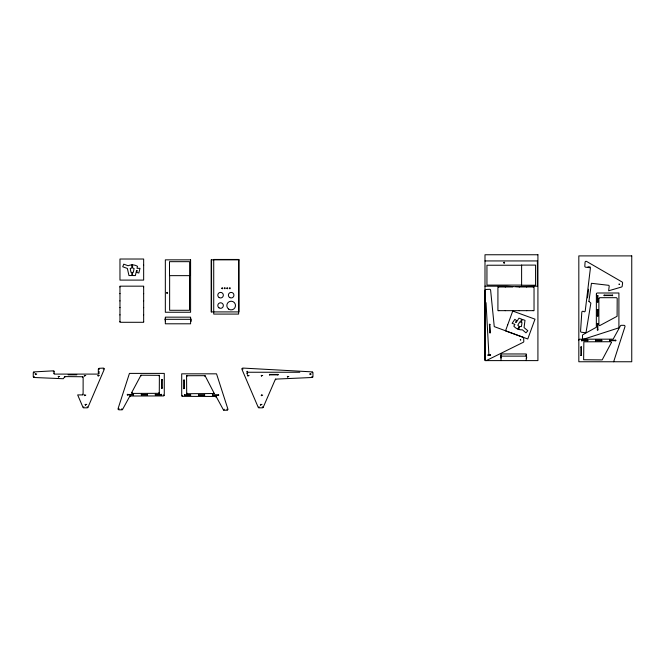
<?xml version="1.0" encoding="UTF-8"?>
<svg xmlns="http://www.w3.org/2000/svg" width="665" height="665" viewBox="0 0 665 665"><rect width="100%" height="100%" fill="white"/><g stroke="black" fill="none" stroke-linecap="round" stroke-linejoin="round"><path stroke-width="1" d="M190.589 318.419L190.589 317.155L165.336 317.155L165.336 323.797L190.589 323.797L190.589 321.02M183.823 388.701L183.823 380.006M184.272 388.526L184.272 380.181M501.003 360.605L501.003 355.052M597.403 329.915L597.403 323.739M597.403 315.925L597.403 309.749M597.403 301.943L597.403 295.767M597.852 329.915L597.852 323.739M597.852 315.925L597.852 309.749M597.852 301.943L597.852 295.767M587.544 297.87L588.583 289.233M613.654 361.752L624.967 326.69A1.039 1.039 0 0 0 623.978 325.326L621.351 325.326A1.039 1.039 0 0 0 620.428 325.883L613.155 339.158L579.863 339.208A1.039 1.039 0 0 0 578.824 340.256M507.644 325.019L505.516 330.846L527.769 338.975L535.001 319.167L512.748 311.045L507.586 325.185M517.944 329.158L519.008 326.257L517.769 325.227L519.789 321.852L520.512 322.118L521.609 319.125L518.966 318.161L516.148 322.508L515.491 322.267L516.605 320.621L514.851 319.341L512.133 323.348L514.934 324.37L513.796 326.116A10.108 10.108 0 0 0 522.416 329.84L525.982 332.849L527.835 330.746L524.053 327.571L524.984 320.355L522.341 319.391L521.252 322.384L522.008 322.666L521.393 326.557L519.739 326.532L518.683 329.416M186.574 375.767L186.69 393.73L214.28 393.514L205.044 375.667L186.616 375.725L187.081 376.232M214.28 393.514L213.681 393.156M204.637 376.232L205.044 375.667M215.768 397.055L216.125 396.465L223.315 409.698A1.039 1.039 0 0 0 224.23 410.247L226.856 410.247A1.039 1.039 0 0 0 227.846 408.892L216.532 373.83L181.703 373.83L181.703 395.326A1.039 1.039 0 0 0 182.742 396.365L216.125 396.465M223.698 410.097L224.23 409.208M83.3 407.662L83.873 406.797M258.544 407.653L259.117 406.789M186.682 393.722L187.081 393.156M53.233 371.876L53.94 371.112M103.216 369.133L103.923 368.368M82.435 377.296L82.917 376.781L83.133 377.238L83.108 394.42L82.543 394.91L77.664 394.919L82.926 407.204A1.031 1.031 0 0 0 83.873 407.828L87.073 407.828A1.031 1.031 0 0 0 88.021 407.204L104.164 369.532A1.031 1.031 0 0 0 103.158 368.102L99.301 368.31A1.031 1.031 0 0 0 98.32 369.341L98.32 374.096L54.563 374.096L53.865 373.489L54.214 372.192A1.031 1.031 0 0 0 53.175 370.846L34.223 371.885A1.031 1.031 0 0 0 33.25 372.915L33.25 376.465A1.031 1.031 0 0 0 34.239 377.496L63.308 378.734L64.829 376.59L82.876 376.747M158.893 375.808L159.384 375.318L159.284 393.306L158.893 392.724M182.011 396.057L182.742 395.326M311.902 372.907L312.641 372.167M33.533 377.188L34.281 376.465M118.279 409.391L119.118 408.776M35.644 374.187L36.725 373.971M58.562 376.673L59.634 376.465M84.713 375.659L85.785 375.442M98.279 375.625L99.359 375.409M84.713 395.268L85.785 395.06M85.694 404.553L85.253 404.835L86.749 404.32M248.037 375.625L249.109 375.409M261.603 375.659L262.683 375.442M261.603 395.268L262.683 395.06M287.754 376.673L288.834 376.465M260.913 404.528L260.522 404.869L261.993 404.32M275.418 379.15L263.265 407.196A1.039 1.039 0 0 1 262.309 407.828L259.117 407.828A1.039 1.039 0 0 1 258.161 407.196L242.018 369.532A1.039 1.039 0 0 1 243.033 368.078L311.96 371.868A1.039 1.039 0 0 1 312.949 372.907L312.949 376.457A1.039 1.039 0 0 1 311.952 377.496L275.468 379.125L275.792 379.732M159.4 375.334L140.98 375.218L131.603 392.749L132.293 393.422L159.243 393.331M53.981 373.788L54.563 373.389M131.695 393.082L132.293 392.724M129.899 396.016L122.668 409.274A1.039 1.039 0 0 1 121.745 409.823L119.118 409.823A1.039 1.039 0 0 1 118.129 408.46L129.442 373.398L164.272 373.398L164.272 394.902A1.039 1.039 0 0 1 163.233 395.941L129.899 396.016L130.207 396.631M489.407 324.395L490.03 324.354M489.856 332.724L490.487 332.691M487.994 354.877L490.604 354.736M488.019 355.334L490.629 355.185M484.993 260.938L537.395 260.938L537.395 286.183L515.707 286.573M143.657 265.044L143.657 280.098L119.966 280.098L119.966 259.018L143.657 259.018L143.657 265.219M521.609 265.102L535.574 265.102L535.574 285.235L521.609 285.235M484.993 286.183L506.68 286.183L519.407 286.964M119.966 286.815L119.966 293.672M143.657 286.815L143.657 293.672M498.742 286.964L497.919 286.964L497.919 310.655L498.742 310.655M505.242 286.964L512.723 286.964M519.232 286.964L526.713 286.964M533.214 286.964L534.037 286.964L534.037 310.655L533.214 310.655M604.036 295.119L612.731 295.119M604.211 295.568L612.556 295.568M597.228 295.767L598.026 295.767M119.966 300.804L119.966 307.654M143.657 300.804L143.657 307.654M597.228 301.943L598.026 301.943M597.228 309.749L598.026 309.749M505.242 310.655L512.723 310.655M519.232 310.655L526.713 310.655M119.966 314.786L119.966 321.644M143.657 314.786L143.657 321.644M597.228 315.925L598.026 315.925M165.336 318.244L165.336 321.195M164.945 319.316L190.98 319.316M597.228 323.739L598.026 323.739M597.228 329.915L598.026 329.915M581.592 340.247L587.769 340.247M595.574 340.247L601.75 340.247M609.564 340.247L615.74 340.247M581.592 340.696L587.769 340.696M595.574 340.696L601.75 340.696M609.564 340.696L615.74 340.696M580.944 347.055L581.567 347.055M580.944 355.401L581.567 355.401M500.612 356.124L526.638 356.124M247.081 371.511L247.538 371.511M247.463 372.25L299.782 372.25M247.081 373.78L247.538 373.78M309.466 373.971L310.538 374.187M35.195 374.254L35.977 374.254M310.214 374.254L310.996 374.254M269.383 374.42L278.078 374.42M68.113 374.819L76.808 374.819M269.558 374.869L277.904 374.869M84.255 375.725L85.037 375.725M97.83 375.692L98.611 375.692M247.579 375.692L248.361 375.692M261.146 375.725L261.927 375.725M58.104 376.739L58.886 376.739M287.305 376.739L288.086 376.739M161.529 379.748L162.16 379.748M183.823 380.181L184.446 380.181M161.529 388.102L162.16 388.102M183.823 388.526L184.446 388.526M127.364 394.461L133.54 394.461M141.346 394.461L147.522 394.461M155.336 394.461L161.512 394.461M184.471 394.885L190.647 394.885M198.453 394.885L204.629 394.885M212.443 394.885L218.619 394.885M127.364 394.91L133.54 394.91M141.346 394.91L147.522 394.91M155.336 394.91L161.512 394.91M84.255 395.334L85.037 395.334M184.471 395.334L190.647 395.334M198.453 395.334L204.629 395.334M212.443 395.334L218.619 395.334M261.146 395.334L261.927 395.334M85.078 404.694L85.86 404.694M260.323 404.694L261.104 404.694M587.968 266.765L590.237 266.973M226.856 409.208L227.696 409.815M311.902 376.457L312.658 377.18M242.226 368.402L242.974 369.125M262.309 406.789L263.049 407.52M163.233 394.894L163.972 395.633M98.62 368.601L99.351 369.341M87.073 406.797L87.805 407.529M33.549 372.176L34.281 372.915M82.435 394.212L82.842 394.777M140.98 375.21L141.337 375.808M121.745 408.776L122.285 409.673M64.522 376.698L64.879 377.296M489.856 324.37L490.313 332.7M489.39 324.221L489.872 332.899M490.429 354.744L490.454 355.201M486.04 302.666L488.9 354.902M488.16 354.869L488.185 355.326M615.74 340.073L615.74 340.871M612.556 295.119L612.556 295.742M609.564 340.073L609.564 340.871M604.211 295.119L604.211 295.742M601.75 340.073L601.75 340.871M595.574 340.073L595.574 340.871M587.769 340.073L587.769 340.871M581.592 340.073L581.592 340.871M581.393 347.055L581.393 355.401M580.944 346.881L580.944 355.576M533.388 286.964L526.539 286.964M533.388 310.655L526.539 310.655M526.248 355.226L526.248 353.963L501.003 353.963L501.003 358.019M526.248 357.828L526.248 360.605M519.407 310.655L512.549 310.655M505.417 286.964L498.567 286.964M505.417 310.655L498.567 310.655M310.605 373.863L310.605 374.644M287.696 376.348L287.696 377.13M277.904 374.42L277.904 375.043M269.558 374.42L269.558 375.043M261.536 375.334L261.536 376.116M261.536 394.944L261.536 395.725M260.713 404.303L260.713 405.085M247.97 375.301L247.97 376.082M247.538 371.344L247.538 373.954M247.081 371.344L247.081 373.954M218.619 394.711L218.619 395.509M212.443 394.711L212.443 395.509M211.553 259.849L211.553 311.91M204.629 394.711L204.629 395.509M198.453 394.711L198.453 395.509M190.647 394.711L190.647 395.509M189.633 275.643L189.633 261.669L169.5 261.669L169.5 275.643M184.471 394.711L184.471 395.509M162.16 379.582L162.16 388.269M161.703 379.748L161.703 388.102M161.512 394.287L161.512 395.085M155.336 394.287L155.336 395.085M147.522 394.287L147.522 395.085M143.657 286.989L143.657 286.166L119.966 286.166L119.966 286.989M143.657 293.498L143.657 300.971M143.657 307.479L143.657 314.961M143.657 321.469L143.657 322.292L119.966 322.292L119.966 321.469M141.346 394.287L141.346 395.085M133.54 394.287L133.54 395.085M132.559 264.87L132.559 267.953L134.081 268.494L133.333 272.359L132.559 272.359L132.559 275.551L135.377 275.551L136.533 270.497L137.231 270.497L136.749 272.426L138.827 273.024L140.007 268.328L137.023 268.328L137.497 266.299A10.108 10.108 0 0 0 128.129 265.759L123.748 264.163L122.726 266.765L127.364 268.452L128.968 275.551L131.778 275.551L131.778 272.359L130.972 272.359L130.215 268.494L131.778 267.953L131.778 264.878M127.364 394.287L127.364 395.085M119.966 293.498L119.966 300.971M119.966 307.479L119.966 314.961M99.102 371.519L99.043 373.788M98.221 375.301L98.221 376.082M85.469 404.303L85.469 405.085M84.646 375.334L84.646 376.116M84.646 394.944L84.646 395.725M58.495 376.348L58.495 377.13M35.586 373.863L35.586 374.644M190.589 318.244L190.98 321.195L190.589 318.244M484.993 290.522L484.985 359.557A1.039 1.039 0 0 0 486.489 360.488L523.214 342.317A1.039 1.039 0 0 0 523.796 341.32L523.621 338.136A1.039 1.039 0 0 0 522.939 337.213L494.261 326.615L490.62 290.231A1.039 1.039 0 0 0 489.523 289.292L485.982 289.483A1.039 1.039 0 0 0 484.993 290.522M526.248 355.052L526.638 358.003L526.248 355.052M596.372 294.038L596.339 327.28L583.039 334.611A1.039 1.039 0 0 0 582.49 335.526L582.49 338.153A1.039 1.039 0 0 0 583.845 339.142L618.907 327.828L618.907 292.999L597.411 292.999A1.039 1.039 0 0 0 596.372 294.038M598.882 298.377L598.882 324.977L599.614 325.675L617.095 316.291L617.195 298.377L616.497 297.687L599.581 297.687L598.882 298.377M588.916 301.345L590.861 303.099L586.148 331.818A1.031 1.031 0 0 1 585.009 332.675L581.476 332.251A1.031 1.031 0 0 1 580.57 331.162L581.808 312.226A1.031 1.031 0 0 1 583.271 311.353L584.518 311.852L585.192 311.287L590.445 267.787L585.724 267.222A1.031 1.031 0 0 1 584.818 266.125L585.067 262.268A1.031 1.031 0 0 1 586.613 261.445L622.074 281.977A1.031 1.031 0 0 1 622.59 282.999L622.207 286.166A1.031 1.031 0 0 1 621.467 287.039L608.641 290.788L609.215 286L608.799 285.327L591.443 283.298L588.916 301.287M611.501 342.409L602.166 359.906L583.629 359.732L583.853 341.818L610.803 341.727L611.501 342.409M619.024 284.196L619.547 284.221L619.024 284.179M166.641 292.949C168.004 294.761 167.804 291.071 166.657 292.874M503.688 262.766C505.084 264.628 504.743 260.83 503.688 262.766M221.794 288.211C222.692 290.148 223.274 286.507 221.794 288.211M224.304 288.211C225.493 290.09 225.452 286.391 224.304 288.211M226.823 288.211C227.929 290.098 228.053 286.432 226.823 288.211M229.342 288.211C230.256 290.14 230.813 286.524 229.342 288.211M520.321 339.873L520.836 339.94L520.321 339.84M537.918 254.753L484.993 254.753L484.993 360.605L537.918 360.605L537.918 254.753M631.75 255.9L578.824 255.9L578.824 361.752L631.75 361.752L631.75 255.9M238.619 259.458L213.723 259.458L213.723 314.079L238.619 314.079L238.619 259.458M190.589 259.849L165.336 259.849L165.336 312.251L190.589 312.251L190.589 259.849M239.009 259.849L211.162 259.849L211.162 311.91L239.009 311.91L239.009 259.849M521.609 265.235L486.946 265.235L486.946 285.102L521.609 285.102L521.609 265.235M189.5 275.643L169.633 275.643L169.633 310.297L189.5 310.297L189.5 275.643M228.66 309.1A4.339 4.339 0 0 0 235.485 305.942A4.339 4.339 0 0 0 229.342 301.611A4.339 4.339 0 0 0 228.66 309.1M218.976 307.82A2.776 2.776 0 0 0 223.34 305.8A2.776 2.776 0 0 0 219.408 303.032A2.776 2.776 0 0 0 218.976 307.82M229.774 297.588A2.776 2.776 0 0 0 233.939 295.185A2.776 2.776 0 0 0 229.774 292.775A2.776 2.776 0 0 0 229.774 297.588M219.184 297.588A2.776 2.776 0 0 0 223.349 295.185A2.776 2.776 0 0 0 219.184 292.775A2.776 2.776 0 0 0 219.184 297.588"/></g></svg>
